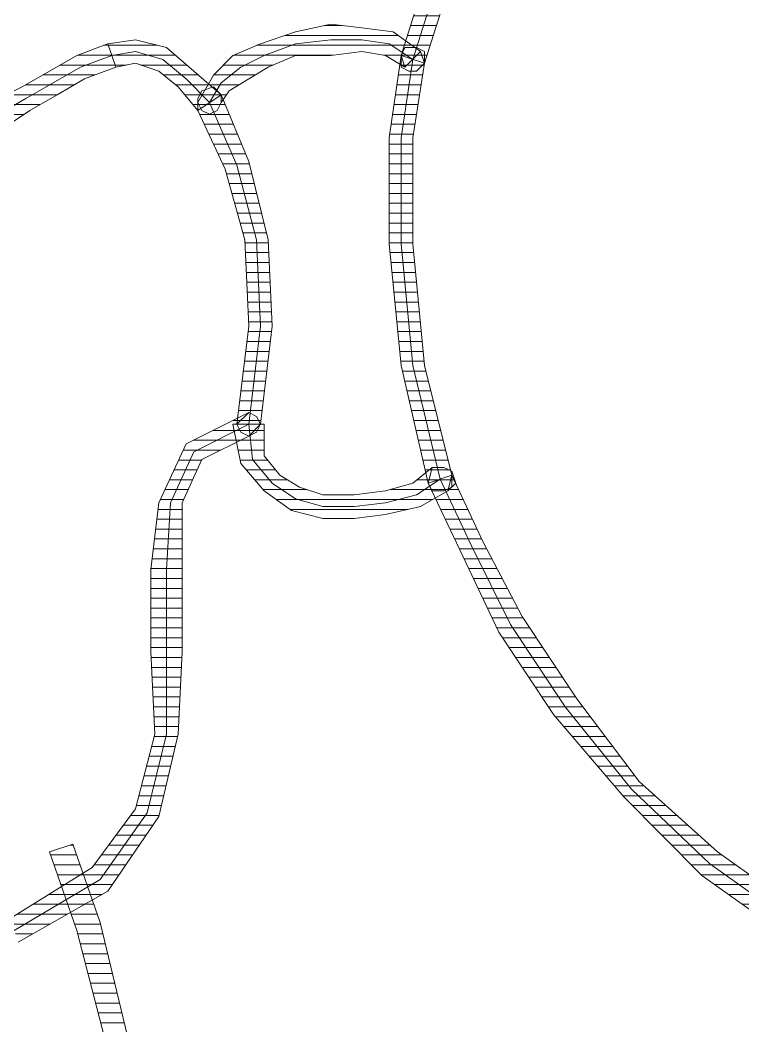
# Model space of a CAD drawing. Header units: centimetres. Extents: x 54005 to 61405, y 90310 to 94744.
# Drawn here: x 56831.83 to 56840.98, y 91764.18 to 91776.91 of the extents above; entities that cross this region are included whole.
import ezdxf

# ---------------------------------------------------------------- set-up
doc = ezdxf.new("R2010")
doc.units = ezdxf.units.CM
doc.header["$LTSCALE"] = 25
doc.layers.get('0').update_dxf_attribs({"lineweight": 0})
doc.layers.add('ÖLCULENDIRME', color=115, linetype='Continuous', lineweight=5)
pattern_1 = [(360, (-5108.51305, -673.59423), (1e-16, 0.125), [25])]

# ---------------------------------------------------------------- blocks, each defined once
blk = doc.blocks.new('by')
at = {"ltscale": 30}
h = blk.add_hatch(dxfattribs=at)
h.set_pattern_fill('DC_LINES', color=256, scale=0.1, style=0)
h.set_pattern_definition(pattern_1)
edge = h.paths.add_edge_path(flags=0)
edge.add_line((6420.495, 2230.916), (6420.148, 2231.91))
edge.add_line((6420.148, 2231.91), (6419.802, 2233.35))
edge.add_line((6419.802, 2233.35), (6419.506, 2234.791))
edge.add_line((6419.506, 2234.791), (6419.357, 2235.785))
edge.add_line((6419.357, 2235.785), (6419.753, 2235.785))
edge.add_line((6419.753, 2235.785), (6419.802, 2234.791))
edge.add_line((6419.802, 2234.791), (6420.099, 2233.35))
edge.add_line((6420.099, 2233.35), (6420.445, 2232.009))
edge.add_line((6420.445, 2232.009), (6420.792, 2231.016))
h = blk.add_hatch(dxfattribs=at)
h.set_pattern_fill('DC_LINES', color=256, scale=0.1, style=0)
h.set_pattern_definition(pattern_1)
edge = h.paths.add_edge_path(flags=0)
edge.add_line((6419.753, 2235.785), (6419.802, 2234.791))
edge.add_line((6419.802, 2234.791), (6420.099, 2233.35))
edge.add_line((6420.099, 2233.35), (6420.445, 2232.009))
edge.add_line((6420.445, 2232.009), (6420.792, 2231.016))
edge.add_line((6420.792, 2231.016), (6420.495, 2230.916))
edge.add_line((6420.495, 2230.916), (6420.148, 2231.91))
edge.add_line((6420.148, 2231.91), (6419.802, 2233.35))
edge.add_line((6419.802, 2233.35), (6419.506, 2234.791))
edge.add_line((6419.506, 2234.791), (6419.357, 2235.785))
h = blk.add_hatch(dxfattribs=at)
h.set_pattern_fill('DC_LINES', color=256, scale=0.1, style=0)
h.set_pattern_definition(pattern_1)
edge = h.paths.add_edge_path(flags=0)
edge.add_line((6408.621, 2233.102), (6408.522, 2233.102))
edge.add_line((6408.522, 2233.102), (6410.007, 2232.754))
edge.add_line((6410.007, 2232.754), (6411.342, 2232.158))
edge.add_line((6411.342, 2232.158), (6412.529, 2231.314))
edge.add_line((6412.529, 2231.314), (6413.519, 2230.32))
edge.add_line((6413.519, 2230.32), (6414.41, 2229.277))
edge.add_line((6414.41, 2229.277), (6415.102, 2228.234))
edge.add_line((6415.102, 2228.234), (6415.596, 2227.191))
edge.add_line((6415.596, 2227.191), (6415.993, 2226.346))
edge.add_line((6415.993, 2226.346), (6415.696, 2226.247))
edge.add_line((6415.696, 2226.247), (6415.3, 2227.092))
edge.add_line((6415.3, 2227.092), (6414.805, 2228.035))
edge.add_line((6414.805, 2228.035), (6414.113, 2229.079))
edge.add_line((6414.113, 2229.079), (6413.321, 2230.122))
edge.add_line((6413.321, 2230.122), (6412.332, 2231.016))
edge.add_line((6412.332, 2231.016), (6411.144, 2231.86))
edge.add_line((6411.144, 2231.86), (6409.907, 2232.456))
edge.add_line((6409.907, 2232.456), (6408.522, 2232.804))
edge.add_line((6408.522, 2232.804), (6408.423, 2232.804))
edge.add_line((6408.423, 2232.804), (6408.522, 2232.804))
edge.add_line((6408.522, 2232.804), (6408.423, 2232.854))
edge.add_line((6408.423, 2232.854), (6408.374, 2232.953))
edge.add_line((6408.374, 2232.953), (6408.423, 2233.052))
edge.add_line((6408.423, 2233.052), (6408.522, 2233.102))
h = blk.add_hatch(dxfattribs=at)
h.set_pattern_fill('DC_LINES', color=256, scale=0.1, style=0)
h.set_pattern_definition(pattern_1)
edge = h.paths.add_edge_path(flags=0)
edge.add_line((6418.12, 2225.601), (6418.268, 2225.75))
edge.add_line((6418.268, 2225.75), (6418.862, 2226.048))
edge.add_line((6418.862, 2226.048), (6419.11, 2226.595))
edge.add_line((6419.11, 2226.595), (6419.11, 2227.439))
edge.add_line((6419.11, 2227.439), (6419.11, 2228.482))
edge.add_line((6419.11, 2228.482), (6419.159, 2229.526))
edge.add_line((6419.159, 2229.526), (6419.407, 2230.569))
edge.add_line((6419.407, 2230.569), (6420.05, 2231.513))
edge.add_line((6420.05, 2231.513), (6421.187, 2232.158))
edge.add_line((6421.187, 2232.158), (6421.287, 2231.86))
edge.add_line((6421.287, 2231.86), (6420.248, 2231.214))
edge.add_line((6420.248, 2231.214), (6419.703, 2230.469))
edge.add_line((6419.703, 2230.469), (6419.456, 2229.526))
edge.add_line((6419.456, 2229.526), (6419.506, 2228.482))
edge.add_line((6419.506, 2228.482), (6419.506, 2227.439))
edge.add_line((6419.506, 2227.439), (6419.407, 2226.595))
edge.add_line((6419.407, 2226.595), (6419.06, 2225.85))
edge.add_line((6419.06, 2225.85), (6418.268, 2225.452))
edge.add_line((6418.268, 2225.452), (6418.417, 2225.601))
edge.add_line((6418.417, 2225.601), (6418.268, 2225.452))
edge.add_line((6418.268, 2225.452), (6418.17, 2225.502))
edge.add_line((6418.17, 2225.502), (6418.12, 2225.601))
edge.add_line((6418.12, 2225.601), (6418.17, 2225.701))
edge.add_line((6418.17, 2225.701), (6418.268, 2225.75))
h = blk.add_hatch(dxfattribs=at)
h.set_pattern_fill('DC_LINES', color=256, scale=0.1, style=0)
h.set_pattern_definition(pattern_1)
edge = h.paths.add_edge_path(flags=0)
edge.add_line((6415.696, 2226.247), (6415.745, 2226.446))
edge.add_line((6415.745, 2226.446), (6416.092, 2226.644))
edge.add_line((6416.092, 2226.644), (6416.537, 2226.744))
edge.add_line((6416.537, 2226.744), (6416.932, 2226.793))
edge.add_line((6416.932, 2226.793), (6417.329, 2226.793))
edge.add_line((6417.329, 2226.793), (6417.724, 2226.694))
edge.add_line((6417.724, 2226.694), (6418.071, 2226.446))
edge.add_line((6418.071, 2226.446), (6418.368, 2226.098))
edge.add_line((6418.368, 2226.098), (6418.467, 2225.601))
edge.add_line((6418.467, 2225.601), (6418.071, 2225.601))
edge.add_line((6418.071, 2225.601), (6418.071, 2225.999))
edge.add_line((6418.071, 2225.999), (6417.873, 2226.247))
edge.add_line((6417.873, 2226.247), (6417.626, 2226.396))
edge.add_line((6417.626, 2226.396), (6417.329, 2226.495))
edge.add_line((6417.329, 2226.495), (6416.932, 2226.495))
edge.add_line((6416.932, 2226.495), (6416.537, 2226.446))
edge.add_line((6416.537, 2226.446), (6416.19, 2226.346))
edge.add_line((6416.19, 2226.346), (6415.943, 2226.148))
edge.add_line((6415.943, 2226.148), (6415.993, 2226.346))
edge.add_line((6415.993, 2226.346), (6415.943, 2226.148))
edge.add_line((6415.943, 2226.148), (6415.795, 2226.148))
edge.add_line((6415.795, 2226.148), (6415.696, 2226.197))
edge.add_line((6415.696, 2226.197), (6415.646, 2226.346))
edge.add_line((6415.646, 2226.346), (6415.745, 2226.446))
h = blk.add_hatch(dxfattribs=at)
h.set_pattern_fill('DC_LINES', color=256, scale=0.1, style=0)
h.set_pattern_definition(pattern_1)
h.paths.add_polyline_path([(6415.993, 2226.346), (6416.339, 2224.856), (6416.487, 2223.316), (6416.487, 2221.975), (6416.339, 2220.932), (6416.042, 2221.031), (6416.19, 2221.975), (6416.19, 2223.316), (6416.042, 2224.856), (6415.696, 2226.247), (6415.696, 2226.396), (6415.795, 2226.446), (6415.943, 2226.446)], flags=0)
h = blk.add_hatch(dxfattribs=at)
h.set_pattern_fill('DC_LINES', color=256, scale=0.1, style=0)
h.set_pattern_definition(pattern_1)
edge = h.paths.add_edge_path(flags=0)
edge.add_line((6416.092, 2220.882), (6416.042, 2221.031))
edge.add_line((6416.042, 2221.031), (6416.19, 2221.975))
edge.add_line((6416.19, 2221.975), (6416.19, 2223.316))
edge.add_line((6416.19, 2223.316), (6416.042, 2224.856))
edge.add_line((6416.042, 2224.856), (6415.696, 2226.247))
edge.add_line((6415.696, 2226.247), (6415.993, 2226.346))
edge.add_line((6415.993, 2226.346), (6416.339, 2224.856))
edge.add_line((6416.339, 2224.856), (6416.487, 2223.316))
edge.add_line((6416.487, 2223.316), (6416.487, 2221.975))
edge.add_line((6416.487, 2221.975), (6416.339, 2220.932))
edge.add_line((6416.339, 2220.932), (6416.29, 2221.081))
edge.add_line((6416.29, 2221.081), (6416.339, 2220.932))
edge.add_line((6416.339, 2220.932), (6416.29, 2220.833))
edge.add_line((6416.29, 2220.833), (6416.141, 2220.833))
edge.add_line((6416.141, 2220.833), (6416.042, 2220.882))
edge.add_line((6416.042, 2220.882), (6416.042, 2221.031))
h = blk.add_hatch(dxfattribs=at)
h.set_pattern_fill('DC_LINES', color=256, scale=0.1, style=0)
h.set_pattern_definition(pattern_1)
edge = h.paths.add_edge_path(flags=0)
edge.add_line((6418.467, 2225.601), (6418.417, 2225.601))
edge.add_line((6418.417, 2225.601), (6418.268, 2224.359))
edge.add_line((6418.268, 2224.359), (6418.318, 2223.267))
edge.add_line((6418.318, 2223.267), (6418.565, 2222.372))
edge.add_line((6418.565, 2222.372), (6418.912, 2221.627))
edge.add_line((6418.912, 2221.627), (6418.615, 2221.429))
edge.add_line((6418.615, 2221.429), (6418.268, 2222.273))
edge.add_line((6418.268, 2222.273), (6418.021, 2223.267))
edge.add_line((6418.021, 2223.267), (6417.971, 2224.359))
edge.add_line((6417.971, 2224.359), (6418.12, 2225.601))
edge.add_line((6418.12, 2225.601), (6418.071, 2225.601))
edge.add_line((6418.071, 2225.601), (6418.12, 2225.601))
edge.add_line((6418.12, 2225.601), (6418.17, 2225.701))
edge.add_line((6418.17, 2225.701), (6418.268, 2225.75))
edge.add_line((6418.268, 2225.75), (6418.368, 2225.701))
edge.add_line((6418.368, 2225.701), (6418.417, 2225.601))
h = blk.add_hatch(dxfattribs=at)
h.set_pattern_fill('DC_LINES', color=256, scale=0.1, style=0)
h.set_pattern_definition(pattern_1)
h.paths.add_polyline_path([(6418.615, 2221.429), (6418.268, 2222.273), (6418.021, 2223.267), (6417.971, 2224.359), (6418.12, 2225.601), (6418.417, 2225.601), (6418.268, 2224.359), (6418.318, 2223.267), (6418.565, 2222.372), (6418.912, 2221.627), (6418.912, 2221.478), (6418.862, 2221.379), (6418.714, 2221.329)], flags=0)
h = blk.add_hatch(dxfattribs=at)
h.set_pattern_fill('DC_LINES', color=256, scale=0.1, style=0)
h.set_pattern_definition(pattern_1)
edge = h.paths.add_edge_path(flags=0)
edge.add_line((6422.82, 2222.124), (6422.672, 2222.074))
edge.add_line((6422.672, 2222.074), (6422.425, 2222.025))
edge.add_line((6422.425, 2222.025), (6422.078, 2221.876))
edge.add_line((6422.078, 2221.876), (6421.831, 2221.727))
edge.add_line((6421.831, 2221.727), (6421.534, 2221.528))
edge.add_line((6421.534, 2221.528), (6421.138, 2221.329))
edge.add_line((6421.138, 2221.329), (6420.792, 2221.131))
edge.add_line((6420.792, 2221.131), (6420.445, 2220.932))
edge.add_line((6420.445, 2220.932), (6420.05, 2220.783))
edge.add_line((6420.05, 2220.783), (6419.951, 2221.081))
edge.add_line((6419.951, 2221.081), (6420.346, 2221.23))
edge.add_line((6420.346, 2221.23), (6420.693, 2221.429))
edge.add_line((6420.693, 2221.429), (6421.039, 2221.627))
edge.add_line((6421.039, 2221.627), (6421.336, 2221.826))
edge.add_line((6421.336, 2221.826), (6421.633, 2222.025))
edge.add_line((6421.633, 2222.025), (6421.979, 2222.174))
edge.add_line((6421.979, 2222.174), (6422.326, 2222.323))
edge.add_line((6422.326, 2222.323), (6422.672, 2222.372))
edge.add_line((6422.672, 2222.372), (6422.523, 2222.323))
edge.add_line((6422.523, 2222.323), (6422.672, 2222.422))
edge.add_line((6422.672, 2222.422), (6422.82, 2222.372))
edge.add_line((6422.82, 2222.372), (6422.87, 2222.223))
edge.add_line((6422.87, 2222.223), (6422.82, 2222.074))
edge.add_line((6422.82, 2222.074), (6422.672, 2222.025))
h = blk.add_hatch(dxfattribs=at)
h.set_pattern_fill('DC_LINES', color=256, scale=0.1, style=0)
h.set_pattern_definition(pattern_1)
edge = h.paths.add_edge_path(flags=0)
edge.add_line((6418.912, 2221.627), (6418.912, 2221.528))
edge.add_line((6418.912, 2221.528), (6418.714, 2221.18))
edge.add_line((6418.714, 2221.18), (6418.467, 2220.932))
edge.add_line((6418.467, 2220.932), (6418.12, 2220.783))
edge.add_line((6418.12, 2220.783), (6417.675, 2220.634))
edge.add_line((6417.675, 2220.634), (6417.229, 2220.535))
edge.add_line((6417.229, 2220.535), (6416.834, 2220.584))
edge.add_line((6416.834, 2220.584), (6416.438, 2220.634))
edge.add_line((6416.438, 2220.634), (6416.092, 2220.882))
edge.add_line((6416.092, 2220.882), (6416.29, 2221.081))
edge.add_line((6416.29, 2221.081), (6416.537, 2220.932))
edge.add_line((6416.537, 2220.932), (6416.834, 2220.882))
edge.add_line((6416.834, 2220.882), (6417.229, 2220.932))
edge.add_line((6417.229, 2220.932), (6417.675, 2220.932))
edge.add_line((6417.675, 2220.932), (6418.021, 2221.081))
edge.add_line((6418.021, 2221.081), (6418.268, 2221.23))
edge.add_line((6418.268, 2221.23), (6418.515, 2221.379))
edge.add_line((6418.515, 2221.379), (6418.615, 2221.528))
edge.add_line((6418.615, 2221.528), (6418.615, 2221.429))
edge.add_line((6418.615, 2221.429), (6418.615, 2221.528))
edge.add_line((6418.615, 2221.528), (6418.665, 2221.627))
edge.add_line((6418.665, 2221.627), (6418.763, 2221.677))
edge.add_line((6418.763, 2221.677), (6418.862, 2221.627))
edge.add_line((6418.862, 2221.627), (6418.912, 2221.528))
h = blk.add_hatch(dxfattribs=at)
h.set_pattern_fill('DC_LINES', color=256, scale=0.1, style=0)
h.set_pattern_definition(pattern_1)
edge = h.paths.add_edge_path(flags=0)
edge.add_line((6420.05, 2220.783), (6419.703, 2220.733))
edge.add_line((6419.703, 2220.733), (6419.307, 2220.833))
edge.add_line((6419.307, 2220.833), (6418.961, 2221.131))
edge.add_line((6418.961, 2221.131), (6418.615, 2221.429))
edge.add_line((6418.615, 2221.429), (6418.912, 2221.627))
edge.add_line((6418.912, 2221.627), (6419.159, 2221.329))
edge.add_line((6419.159, 2221.329), (6419.407, 2221.131))
edge.add_line((6419.407, 2221.131), (6419.703, 2221.031))
edge.add_line((6419.703, 2221.031), (6419.951, 2221.081))
h = blk.add_hatch(dxfattribs=at)
h.set_pattern_fill('DC_LINES', color=256, scale=0.1, style=0)
h.set_pattern_definition(pattern_1)
h.paths.add_polyline_path([(6416.339, 2220.932), (6415.993, 2219.839), (6415.548, 2218.846), (6415.102, 2217.902), (6414.558, 2217.107), (6413.915, 2216.412), (6413.271, 2215.766), (6412.579, 2215.17), (6411.886, 2214.723), (6411.144, 2214.325), (6410.452, 2214.027), (6409.71, 2213.729), (6408.968, 2213.53), (6408.274, 2213.381), (6407.632, 2213.232), (6407.038, 2213.183), (6406.444, 2213.133), (6406.444, 2213.431), (6407.038, 2213.481), (6407.632, 2213.53), (6408.274, 2213.679), (6408.968, 2213.829), (6409.61, 2214.027), (6410.352, 2214.325), (6411.045, 2214.623), (6411.688, 2215.021), (6412.381, 2215.468), (6413.074, 2215.964), (6413.717, 2216.61), (6414.261, 2217.306), (6414.805, 2218.1), (6415.251, 2218.945), (6415.696, 2219.938), (6416.042, 2221.031), (6416.141, 2221.131), (6416.24, 2221.131), (6416.339, 2221.081)], flags=0)
for p, q in [((6420.148, 2231.91, -4.505), (6419.802, 2233.35, -4.505)), ((6420.148, 2231.91, -4.505), (6419.802, 2233.35, -4.505)), ((6420.099, 2233.35, -4.505), (6420.445, 2232.009, -4.505)), ((6420.099, 2233.35, -4.505), (6420.445, 2232.009, -4.505)), ((6411.342, 2232.158, -4.505), (6412.529, 2231.314, -4.505)), ((6420.05, 2231.513, -4.505), (6421.187, 2232.158, -4.505)), ((6412.43, 2231.165, -4.505), (6411.243, 2232.009, -4.505)), ((6421.237, 2232.009, -4.505), (6420.148, 2231.363, -4.505)), ((6420.445, 2232.009, -4.505), (6420.792, 2231.016, -4.505)), ((6420.445, 2232.009, -4.505), (6420.792, 2231.016, -4.505)), ((6420.495, 2230.916, -4.505), (6420.148, 2231.91, -4.505)), ((6420.495, 2230.916, -4.505), (6420.148, 2231.91, -4.505)), ((6412.332, 2231.016, -4.505), (6411.144, 2231.86, -4.505)), ((6421.287, 2231.86, -4.505), (6420.248, 2231.214, -4.505)), ((6419.407, 2230.569, -4.505), (6420.05, 2231.513, -4.505)), ((6420.148, 2231.363, -4.505), (6419.555, 2230.519, -4.505)), ((6412.529, 2231.314, -4.505), (6413.519, 2230.32, -4.505)), ((6413.42, 2230.221, -4.505), (6412.43, 2231.165, -4.505)), ((6420.248, 2231.214, -4.505), (6419.703, 2230.469, -4.505)), ((6413.321, 2230.122, -4.505), (6412.332, 2231.016, -4.505)), ((6420.792, 2231.016, -4.505), (6420.495, 2230.916, -4.505)), ((6420.792, 2231.016, -4.505), (6420.495, 2230.916, -4.505)), ((6420.792, 2231.016, -4.505), (6420.792, 2231.016, -4.505)), ((6420.495, 2230.916, -4.505), (6420.495, 2230.916, -4.505)), ((6420.495, 2230.916, -4.505), (6420.495, 2230.916, -4.505)), ((6419.159, 2229.526, -4.505), (6419.407, 2230.569, -4.505)), ((6419.555, 2230.519, -4.505), (6419.307, 2229.526, -4.505)), ((6419.703, 2230.469, -4.505), (6419.456, 2229.526, -4.505)), ((6414.261, 2229.178, -4.505), (6413.42, 2230.221, -4.505)), ((6413.519, 2230.32, -4.505), (6414.41, 2229.277, -4.505)), ((6414.113, 2229.079, -4.505), (6413.321, 2230.122, -4.505)), ((6419.11, 2228.482, -4.505), (6419.159, 2229.526, -4.505)), ((6419.307, 2229.526, -4.505), (6419.307, 2228.482, -4.505)), ((6419.456, 2229.526, -4.505), (6419.506, 2228.482, -4.505)), ((6414.41, 2229.277, -4.505), (6415.102, 2228.234, -4.505)), ((6414.805, 2228.035, -4.505), (6414.113, 2229.079, -4.505)), ((6414.954, 2228.135, -4.505), (6414.261, 2229.178, -4.505)), ((6419.11, 2227.439, -4.505), (6419.11, 2228.482, -4.505)), ((6419.307, 2228.482, -4.505), (6419.307, 2227.439, -4.505)), ((6419.506, 2228.482, -4.505), (6419.506, 2227.439, -4.505)), ((6415.102, 2228.234, -4.505), (6415.596, 2227.191, -4.505)), ((6415.448, 2227.141, -4.505), (6414.954, 2228.135, -4.505)), ((6415.3, 2227.092, -4.505), (6414.805, 2228.035, -4.505)), ((6419.11, 2226.595, -4.505), (6419.11, 2227.439, -4.505)), ((6419.307, 2227.439, -4.505), (6419.258, 2226.595, -4.505)), ((6419.506, 2227.439, -4.505), (6419.407, 2226.595, -4.505)), ((6415.596, 2227.191, -4.505), (6415.993, 2226.346, -4.505)), ((6415.696, 2226.247, -4.505), (6415.3, 2227.092, -4.505)), ((6415.844, 2226.297, -4.505), (6415.448, 2227.141, -4.505)), ((6416.537, 2226.744, -4.505), (6416.932, 2226.793, -4.505)), ((6416.932, 2226.793, -4.505), (6417.329, 2226.793, -4.505)), ((6417.329, 2226.793, -4.505), (6417.724, 2226.694, -4.505)), ((6416.092, 2226.644, -4.505), (6416.537, 2226.744, -4.505)), ((6417.724, 2226.694, -4.505), (6418.071, 2226.446, -4.505)), ((6415.745, 2226.446, -4.505), (6416.092, 2226.644, -4.505)), ((6416.537, 2226.595, -4.505), (6416.141, 2226.495, -4.505)), ((6416.932, 2226.644, -4.505), (6416.537, 2226.595, -4.505)), ((6417.329, 2226.644, -4.505), (6416.932, 2226.644, -4.505)), ((6417.675, 2226.545, -4.505), (6417.329, 2226.644, -4.505)), ((6417.971, 2226.346, -4.505), (6417.675, 2226.545, -4.505)), ((6418.862, 2226.048, -4.505), (6419.11, 2226.595, -4.505)), ((6419.258, 2226.595, -4.505), (6418.961, 2225.949, -4.505)), ((6419.407, 2226.595, -4.505), (6419.06, 2225.85, -4.505)), ((6415.646, 2226.346, -4.505), (6415.745, 2226.446, -4.505)), ((6415.696, 2226.247, -4.505), (6415.745, 2226.446, -4.505)), ((6415.745, 2226.446, -4.505), (6415.696, 2226.247, -4.505)), ((6415.696, 2226.396, -4.505), (6415.795, 2226.446, -4.505)), ((6415.696, 2226.247, -4.505), (6415.696, 2226.396, -4.505)), ((6415.795, 2226.446, -4.505), (6415.943, 2226.446, -4.505)), ((6416.141, 2226.495, -4.505), (6415.844, 2226.297, -4.505)), ((6415.943, 2226.446, -4.505), (6415.993, 2226.346, -4.505)), ((6416.537, 2226.446, -4.505), (6416.19, 2226.346, -4.505)), ((6416.932, 2226.495, -4.505), (6416.537, 2226.446, -4.505)), ((6417.329, 2226.495, -4.505), (6416.932, 2226.495, -4.505)), ((6417.626, 2226.396, -4.505), (6417.329, 2226.495, -4.505)), ((6417.873, 2226.247, -4.505), (6417.626, 2226.396, -4.505)), ((6418.071, 2226.446, -4.505), (6418.368, 2226.098, -4.505)), ((6415.696, 2226.197, -4.505), (6415.646, 2226.346, -4.505)), ((6415.993, 2226.346, -4.505), (6415.696, 2226.247, -4.505)), ((6415.696, 2226.247, -4.505), (6415.993, 2226.346, -4.505)), ((6416.19, 2224.856, -4.505), (6415.844, 2226.297, -4.505)), ((6415.844, 2226.297, -4.505), (6416.19, 2224.856, -4.505)), ((6416.19, 2226.346, -4.505), (6415.943, 2226.148, -4.505)), ((6415.943, 2226.148, -4.505), (6415.993, 2226.346, -4.505)), ((6415.993, 2226.346, -4.505), (6415.943, 2226.148, -4.505)), ((6415.993, 2226.346, -4.505), (6416.339, 2224.856, -4.505)), ((6415.993, 2226.346, -4.505), (6415.993, 2226.346, -4.505)), ((6415.993, 2226.346, -4.505), (6416.339, 2224.856, -4.505)), ((6415.993, 2226.346, -4.505), (6415.993, 2226.346, -4.505)), ((6415.993, 2226.346, -4.505), (6415.993, 2226.346, -4.505)), ((6418.219, 2226.048, -4.505), (6417.971, 2226.346, -4.505)), ((6415.696, 2226.247, -4.505), (6415.696, 2226.247, -4.505)), ((6416.042, 2224.856, -4.505), (6415.696, 2226.247, -4.505)), ((6416.042, 2224.856, -4.505), (6415.696, 2226.247, -4.505)), ((6415.696, 2226.247, -4.505), (6415.696, 2226.247, -4.505)), ((6415.696, 2226.247, -4.505), (6415.696, 2226.247, -4.505)), ((6415.795, 2226.148, -4.505), (6415.696, 2226.197, -4.505)), ((6415.943, 2226.148, -4.505), (6415.795, 2226.148, -4.505)), ((6418.071, 2225.999, -4.505), (6417.873, 2226.247, -4.505)), ((6418.268, 2225.601, -4.505), (6418.219, 2226.048, -4.505)), ((6418.268, 2225.75, -4.505), (6418.862, 2226.048, -4.505)), ((6418.368, 2226.098, -4.505), (6418.467, 2225.601, -4.505)), ((6418.071, 2225.601, -4.505), (6418.071, 2225.999, -4.505)), ((6418.961, 2225.949, -4.505), (6418.268, 2225.601, -4.505)), ((6419.06, 2225.85, -4.505), (6418.268, 2225.452, -4.505)), ((6418.12, 2225.601, -4.505), (6418.268, 2225.75, -4.505)), ((6418.268, 2225.75, -4.505), (6418.12, 2225.601, -4.505)), ((6418.12, 2225.601, -4.505), (6418.17, 2225.701, -4.505)), ((6418.12, 2225.601, -4.505), (6418.17, 2225.701, -4.505)), ((6418.17, 2225.701, -4.505), (6418.268, 2225.75, -4.505)), ((6418.17, 2225.701, -4.505), (6418.268, 2225.75, -4.505)), ((6418.268, 2225.75, -4.505), (6418.368, 2225.701, -4.505)), ((6418.368, 2225.701, -4.505), (6418.417, 2225.601, -4.505)), ((6417.971, 2224.359, -4.505), (6418.12, 2225.601, -4.505)), ((6417.971, 2224.359, -4.505), (6418.12, 2225.601, -4.505)), ((6418.467, 2225.601, -4.505), (6418.071, 2225.601, -4.505)), ((6418.12, 2225.601, -4.505), (6418.071, 2225.601, -4.505)), ((6418.071, 2225.601, -4.505), (6418.12, 2225.601, -4.505)), ((6418.268, 2225.601, -4.505), (6418.12, 2224.359, -4.505)), ((6418.17, 2225.502, -4.505), (6418.12, 2225.601, -4.505)), ((6418.12, 2225.601, -4.505), (6418.12, 2225.601, -4.505)), ((6418.12, 2224.359, -4.505), (6418.268, 2225.601, -4.505)), ((6418.12, 2225.601, -4.505), (6418.417, 2225.601, -4.505)), ((6418.268, 2225.601, -4.505), (6418.268, 2225.601, -4.505)), ((6418.268, 2225.601, -4.505), (6418.268, 2225.601, -4.505)), ((6418.268, 2225.452, -4.505), (6418.417, 2225.601, -4.505)), ((6418.417, 2225.601, -4.505), (6418.268, 2225.452, -4.505)), ((6418.417, 2225.601, -4.505), (6418.268, 2224.359, -4.505)), ((6418.417, 2225.601, -4.505), (6418.268, 2224.359, -4.505)), ((6418.467, 2225.601, -4.505), (6418.417, 2225.601, -4.505)), ((6418.417, 2225.601, -4.505), (6418.467, 2225.601, -4.505)), ((6418.467, 2225.601, -4.505), (6418.467, 2225.601, -4.505)), ((6418.268, 2225.452, -4.505), (6418.17, 2225.502, -4.505)), ((6416.19, 2223.316, -4.505), (6416.042, 2224.856, -4.505)), ((6416.19, 2223.316, -4.505), (6416.042, 2224.856, -4.505)), ((6416.339, 2223.316, -4.505), (6416.19, 2224.856, -4.505)), ((6416.19, 2224.856, -4.505), (6416.339, 2223.316, -4.505)), ((6416.339, 2224.856, -4.505), (6416.487, 2223.316, -4.505)), ((6416.339, 2224.856, -4.505), (6416.487, 2223.316, -4.505)), ((6418.021, 2223.267, -4.505), (6417.971, 2224.359, -4.505)), ((6418.021, 2223.267, -4.505), (6417.971, 2224.359, -4.505)), ((6418.12, 2224.359, -4.505), (6418.17, 2223.267, -4.505)), ((6418.17, 2223.267, -4.505), (6418.12, 2224.359, -4.505)), ((6418.268, 2224.359, -4.505), (6418.318, 2223.267, -4.505)), ((6418.268, 2224.359, -4.505), (6418.318, 2223.267, -4.505)), ((6416.19, 2221.975, -4.505), (6416.19, 2223.316, -4.505)), ((6416.19, 2221.975, -4.505), (6416.19, 2223.316, -4.505)), ((6416.339, 2221.975, -4.505), (6416.339, 2223.316, -4.505)), ((6416.339, 2223.316, -4.505), (6416.339, 2221.975, -4.505)), ((6416.487, 2223.316, -4.505), (6416.487, 2221.975, -4.505)), ((6416.487, 2223.316, -4.505), (6416.487, 2221.975, -4.505)), ((6418.268, 2222.273, -4.505), (6418.021, 2223.267, -4.505)), ((6418.268, 2222.273, -4.505), (6418.021, 2223.267, -4.505)), ((6418.17, 2223.267, -4.505), (6418.417, 2222.323, -4.505)), ((6418.417, 2222.323, -4.505), (6418.17, 2223.267, -4.505)), ((6418.318, 2223.267, -4.505), (6418.565, 2222.372, -4.505)), ((6418.318, 2223.267, -4.505), (6418.565, 2222.372, -4.505)), ((6418.417, 2222.323, -4.505), (6418.763, 2221.528, -4.505)), ((6418.763, 2221.528, -4.505), (6418.417, 2222.323, -4.505)), ((6418.565, 2222.372, -4.505), (6418.912, 2221.627, -4.505)), ((6418.565, 2222.372, -4.505), (6418.912, 2221.627, -4.505)), ((6418.615, 2221.429, -4.505), (6418.268, 2222.273, -4.505)), ((6418.615, 2221.429, -4.505), (6418.268, 2222.273, -4.505)), ((6416.042, 2221.031, -4.505), (6416.19, 2221.975, -4.505)), ((6416.042, 2221.031, -4.505), (6416.19, 2221.975, -4.505)), ((6416.19, 2220.982, -4.505), (6416.339, 2221.975, -4.505)), ((6416.339, 2221.975, -4.505), (6416.19, 2220.982, -4.505)), ((6416.487, 2221.975, -4.505), (6416.339, 2220.932, -4.505)), ((6416.487, 2221.975, -4.505), (6416.339, 2220.932, -4.505)), ((6421.039, 2221.627, -4.505), (6421.336, 2221.826, -4.505)), ((6418.615, 2221.528, -4.505), (6418.665, 2221.627, -4.505)), ((6418.912, 2221.627, -4.505), (6418.615, 2221.429, -4.505)), ((6418.615, 2221.429, -4.505), (6418.912, 2221.627, -4.505)), ((6418.665, 2221.627, -4.505), (6418.763, 2221.677, -4.505)), ((6418.763, 2221.677, -4.505), (6418.862, 2221.627, -4.505)), ((6418.862, 2221.627, -4.505), (6418.912, 2221.528, -4.505)), ((6418.912, 2221.627, -4.505), (6418.912, 2221.528, -4.505)), ((6418.912, 2221.528, -4.505), (6418.912, 2221.627, -4.505)), ((6418.912, 2221.627, -4.505), (6418.912, 2221.627, -4.505)), ((6418.912, 2221.627, -4.505), (6418.912, 2221.627, -4.505)), ((6418.912, 2221.627, -4.505), (6418.912, 2221.627, -4.505)), ((6418.912, 2221.627, -4.505), (6418.912, 2221.478, -4.505)), ((6418.912, 2221.627, -4.505), (6419.159, 2221.329, -4.505)), ((6420.693, 2221.429, -4.505), (6421.039, 2221.627, -4.505)), ((6421.089, 2221.478, -4.505), (6421.435, 2221.677, -4.505)), ((6418.515, 2221.379, -4.505), (6418.615, 2221.528, -4.505)), ((6418.615, 2221.528, -4.505), (6418.615, 2221.429, -4.505)), ((6418.615, 2221.429, -4.505), (6418.615, 2221.528, -4.505)), ((6418.615, 2221.28, -4.505), (6418.763, 2221.528, -4.505)), ((6418.912, 2221.528, -4.505), (6418.714, 2221.18, -4.505)), ((6418.763, 2221.528, -4.505), (6419.06, 2221.23, -4.505)), ((6418.763, 2221.528, -4.505), (6418.763, 2221.528, -4.505)), ((6418.763, 2221.528, -4.505), (6418.763, 2221.528, -4.505)), ((6418.912, 2221.478, -4.505), (6418.862, 2221.379, -4.505)), ((6420.742, 2221.28, -4.505), (6421.089, 2221.478, -4.505)), ((6421.534, 2221.528, -4.505), (6421.138, 2221.329, -4.505)), ((6418.268, 2221.23, -4.505), (6418.515, 2221.379, -4.505)), ((6418.615, 2221.429, -4.505), (6418.615, 2221.429, -4.505)), ((6418.714, 2221.329, -4.505), (6418.615, 2221.429, -4.505)), ((6418.615, 2221.429, -4.505), (6418.615, 2221.429, -4.505)), ((6418.615, 2221.429, -4.505), (6418.615, 2221.429, -4.505)), ((6418.961, 2221.131, -4.505), (6418.615, 2221.429, -4.505)), ((6418.862, 2221.379, -4.505), (6418.714, 2221.329, -4.505)), ((6419.159, 2221.329, -4.505), (6419.407, 2221.131, -4.505)), ((6420.346, 2221.23, -4.505), (6420.693, 2221.429, -4.505)), ((6421.138, 2221.329, -4.505), (6420.792, 2221.131, -4.505)), ((6418.021, 2221.081, -4.505), (6418.268, 2221.23, -4.505)), ((6418.368, 2221.081, -4.505), (6418.615, 2221.28, -4.505)), ((6418.714, 2221.18, -4.505), (6418.467, 2220.932, -4.505)), ((6419.06, 2221.23, -4.505), (6419.357, 2220.982, -4.505)), ((6419.951, 2221.081, -4.505), (6420.346, 2221.23, -4.505)), ((6420.396, 2221.081, -4.505), (6420.742, 2221.28, -4.505)), ((6416.042, 2221.031, -4.505), (6416.141, 2221.131, -4.505)), ((6416.092, 2220.882, -4.505), (6416.29, 2221.081, -4.505)), ((6416.141, 2221.131, -4.505), (6416.24, 2221.131, -4.505)), ((6416.24, 2221.131, -4.505), (6416.339, 2221.081, -4.505)), ((6416.29, 2221.081, -4.505), (6416.537, 2220.932, -4.505)), ((6416.339, 2220.932, -4.505), (6416.29, 2221.081, -4.505)), ((6416.29, 2221.081, -4.505), (6416.339, 2220.932, -4.505)), ((6416.339, 2221.081, -4.505), (6416.339, 2220.932, -4.505)), ((6417.675, 2220.932, -4.505), (6418.021, 2221.081, -4.505)), ((6418.071, 2220.932, -4.505), (6418.368, 2221.081, -4.505)), ((6419.307, 2220.833, -4.505), (6418.961, 2221.131, -4.505)), ((6419.407, 2221.131, -4.505), (6419.703, 2221.031, -4.505)), ((6419.703, 2221.031, -4.505), (6419.951, 2221.081, -4.505)), ((6420.05, 2220.783, -4.505), (6419.951, 2221.081, -4.505)), ((6419.951, 2221.081, -4.505), (6419.951, 2221.081, -4.505)), ((6419.951, 2221.081, -4.505), (6420.05, 2220.783, -4.505)), ((6420, 2220.932, -4.505), (6420.396, 2221.081, -4.505)), ((6420.792, 2221.131, -4.505), (6420.445, 2220.932, -4.505)), ((6415.696, 2219.938, -4.505), (6416.042, 2221.031, -4.505)), ((6415.844, 2219.889, -4.505), (6416.19, 2220.982, -4.505)), ((6416.339, 2220.932, -4.505), (6415.993, 2219.839, -4.505)), ((6416.042, 2221.031, -4.505), (6416.042, 2221.031, -4.505)), ((6416.042, 2221.031, -4.505), (6416.042, 2221.031, -4.505)), ((6416.092, 2220.882, -4.505), (6416.042, 2221.031, -4.505)), ((6416.042, 2220.882, -4.505), (6416.042, 2221.031, -4.505)), ((6416.042, 2221.031, -4.505), (6416.092, 2220.882, -4.505)), ((6416.339, 2220.932, -4.505), (6416.042, 2221.031, -4.505)), ((6416.19, 2220.982, -4.505), (6416.487, 2220.783, -4.505)), ((6416.339, 2220.932, -4.505), (6416.29, 2220.833, -4.505)), ((6416.339, 2220.932, -4.505), (6416.339, 2220.932, -4.505)), ((6416.339, 2220.932, -4.505), (6416.339, 2220.932, -4.505)), ((6416.339, 2220.932, -4.505), (6416.339, 2220.932, -4.505)), ((6416.537, 2220.932, -4.505), (6416.834, 2220.882, -4.505)), ((6416.834, 2220.882, -4.505), (6417.229, 2220.932, -4.505)), ((6417.229, 2220.932, -4.505), (6417.675, 2220.932, -4.505)), ((6417.675, 2220.783, -4.505), (6418.071, 2220.932, -4.505)), ((6418.467, 2220.932, -4.505), (6418.12, 2220.783, -4.505)), ((6419.357, 2220.982, -4.505), (6419.703, 2220.882, -4.505)), ((6419.703, 2220.882, -4.505), (6420, 2220.932, -4.505)), ((6420.445, 2220.932, -4.505), (6420.05, 2220.783, -4.505)), ((6416.141, 2220.833, -4.505), (6416.042, 2220.882, -4.505)), ((6416.438, 2220.634, -4.505), (6416.092, 2220.882, -4.505)), ((6416.092, 2220.882, -4.505), (6416.092, 2220.882, -4.505)), ((6416.29, 2220.833, -4.505), (6416.141, 2220.833, -4.505)), ((6419.703, 2220.733, -4.505), (6419.307, 2220.833, -4.505)), ((6416.487, 2220.783, -4.505), (6416.834, 2220.733, -4.505)), ((6416.834, 2220.733, -4.505), (6417.229, 2220.733, -4.505)), ((6417.229, 2220.733, -4.505), (6417.675, 2220.783, -4.505)), ((6418.12, 2220.783, -4.505), (6417.675, 2220.634, -4.505)), ((6420.05, 2220.783, -4.505), (6419.703, 2220.733, -4.505)), ((6420.05, 2220.783, -4.505), (6420.05, 2220.783, -4.505)), ((6420.05, 2220.783, -4.505), (6420.05, 2220.783, -4.505)), ((6416.834, 2220.584, -4.505), (6416.438, 2220.634, -4.505)), ((6417.229, 2220.535, -4.505), (6416.834, 2220.584, -4.505)), ((6417.675, 2220.634, -4.505), (6417.229, 2220.535, -4.505))]:
    blk.add_line(p, q, dxfattribs=at)

msp = doc.modelspace()

# ---------------------------------------------------------------- block references
at = {"layer": 'ÖLCULENDIRME', "rotation": 180}
msp.add_blockref('by', (63252.992, 93997.398, 4.505), dxfattribs=at)

doc.saveas('drawing.dxf')
